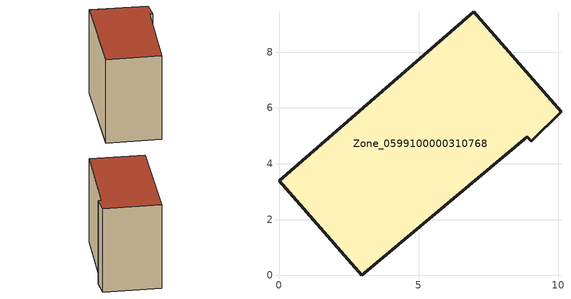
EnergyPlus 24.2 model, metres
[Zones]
Zone_0599100000310768
 floor ground (C_G): 8.9,4.96 2.96,0 0,3.4 6.98,9.45 10.1,5.87 9.04,4.8 z0
 wall outside (C_F): 6.98,9.45 0,3.4 2.96,0 8.9,4.96 9.04,4.8 10.1,5.87 6.98,9.45 z0:7.32
 roof outside (C_R): 9.04,4.8 10.1,5.87 6.98,9.45 0,3.4 2.96,0 8.9,4.96 z7.32
[BUILDING]
Pand.0599100000310768: North Axis=0; Terrain=City; Loads Convergence Tolerance Value=0.04; Temperature Convergence Tolerance Value=0.4; Solar Distribution=FullExterior; Maximum Number of Warmup Days=25; Minimum Number of Warmup Days=1
[Site:Location]
Rotterdam.The.Hague.AP_ZH_NLD Design_Conditions: Latitude=51.96; Longitude=4.45; Time Zone=1; Elevation=-4.5
[SITE:GROUNDTEMPERATURE:BUILDINGSURFACE]
18, 18, 18, 18, 18, 18, 18, 18, 18, 18, 18, 18
[MATERIAL] Thermal Absorptance=0.9; Solar Absorptance=0.7; Visible Absorptance=0.7
Name | Roughness | Thickness | Conductivity | Density | Specific Heat
G.TI.1946 | MediumSmooth | 0.15 | 1 | 540 | 1210
F.TI.1946 | Rough | 0.3 | 0.857143 | 1920 | 840
R.TI.1946 | MediumRough | 0.2 | 0.1 | 1500 | 1000
[CONSTRUCTION]
C_G: G.TI.1946
C_F: F.TI.1946
C_R: R.TI.1946
[ZONE]
Zone_0599100000310768: Type=1; Multiplier=1; Ceiling Height=Autocalculate; Volume=Autocalculate; Floor Area=autocalculate; Part of Total Floor Area=Yes
[ZONEINFILTRATION:DESIGNFLOWRATE]
Infil_Zone_0599100000310768: Zone or ZoneList or Space or SpaceList=Zone_0599100000310768; Schedule=AlwaysOn; Design Flow Rate Calculation Method=Flow/Area; Flow Rate per Floor Area=0.003; Constant Term Coefficient=1; Temperature Term Coefficient=0; Velocity Term Coefficient=0; Velocity Squared Term Coefficient=0
[HVACTEMPLATE:ZONE:IDEALLOADSAIRSYSTEM]
Zone_0599100000310768: Maximum Heating Supply Air Temperature=50; Minimum Cooling Supply Air Temperature=13; Maximum Heating Supply Air Humidity Ratio=0.0156; Minimum Cooling Supply Air Humidity Ratio=0.0077; Heating Limit=NoLimit; Cooling Limit=NoLimit; Dehumidification Control Type=ConstantSensibleHeatRatio; Cooling Sensible Heat Ratio=0.7; Dehumidification Setpoint=60; Humidification Control Type=None; Humidification Setpoint=30; Outdoor Air Method=None; Outdoor Air Flow Rate per Person=0.00944; Outdoor Air Flow Rate per Zone Floor Area=0; Outdoor Air Flow Rate per Zone=0; Demand Controlled Ventilation Type=None; Outdoor Air Economizer Type=NoEconomizer; Heat Recovery Type=None; Sensible Heat Recovery Effectiveness=0.7; Latent Heat Recovery Effectiveness=0.65
[ZONECONTROL:THERMOSTAT]
ThermostatControl_Zone_0599100000310768: Zone or ZoneList=Zone_0599100000310768; Control Type Schedule=DualSetpointControlType; Control 1=Thermostat_Zone_0599100000310768; Temperature Difference Between Cutout And Setpoint=0
[THERMOSTATSETPOINT:DUALSETPOINT]
Thermostat_Zone_0599100000310768: Heating Setpoint Temperature Schedule=HeatingSetpoint_Zone_0599100000310768; Cooling Setpoint Temperature Schedule=CoolingSetpoint_Zone_0599100000310768
[SCHEDULE:COMPACT]
HeatingSetpoint_Zone_0599100000310768: Through: 12/31, For: AllDays, Until: 24:00, 21
CoolingSetpoint_Zone_0599100000310768: Through: 12/31, For: AllDays, Until: 24:00, 24
DualSetpointControlType: Through: 12/31, For: AllDays, Until: 24:00, 4
AlwaysOn: Through: 12/31, For: AllDays, Until: 24:00, 1
